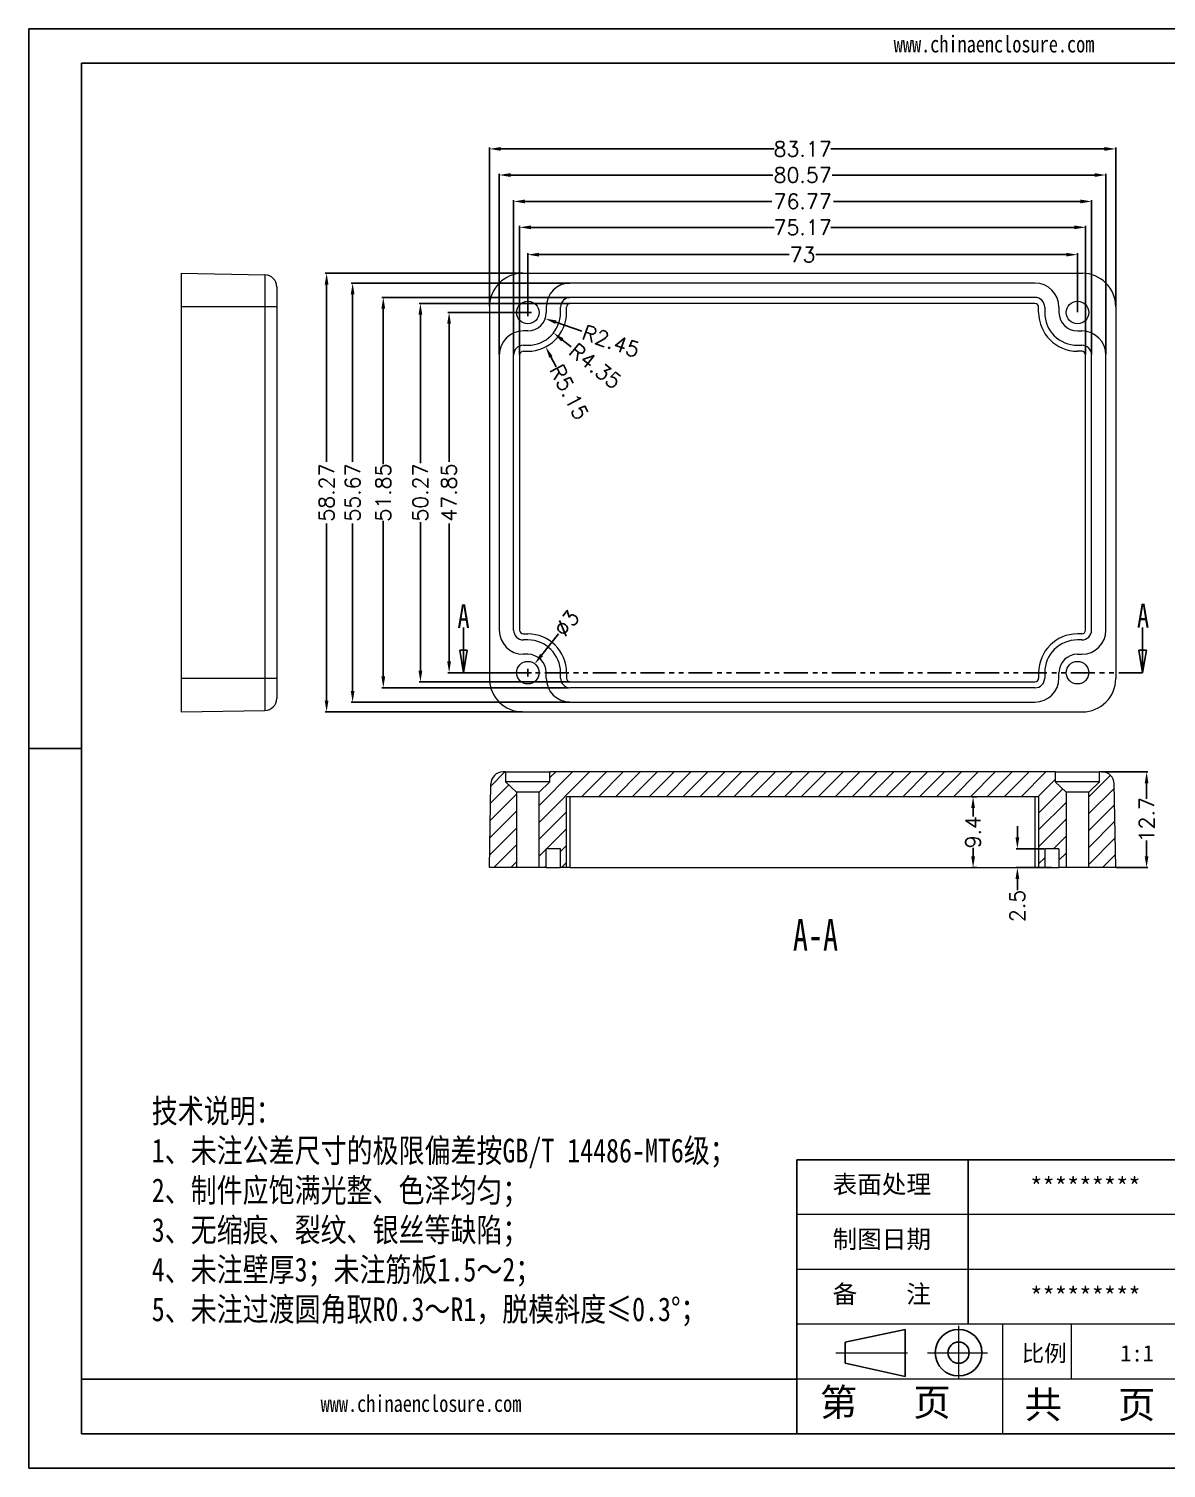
# Model space of a CAD drawing. Header units: inches. Extents: x 2651 to 3284, y 889 to 1119.
# Drawn here: x 2651.5 to 2802.5, y 889.4 to 1080.7 of the extents above; entities that cross this region are included whole.
import ezdxf

# ---------------------------------------------------------------- set-up
doc = ezdxf.new("R2010")
doc.units = ezdxf.units.IN
doc.header["$LTSCALE"] = 0.5
doc.linetypes.add('CENTER2', pattern=[28.575, 19.05, -3.175, 3.175, -3.175])
doc.linetypes.add('PHANTOM', pattern=[12.7, 6.35, -1.27, 1.27, -1.27, 1.27, -1.27])
doc.layers.add('文字', color=81, linetype='Continuous')
for name, color, linetype, lineweight in [('粗实线', 7, 'Continuous', 30), ('细实线', 3, 'Continuous', 9), ('细点划线', 2, 'CENTER2', 9)]:
    doc.layers.add(name, color=color, linetype=linetype, lineweight=lineweight)
doc.styles.add('SLDTEXTSTYLE0', font='TXT', dxfattribs={"width": 0.75})
doc.styles.add('SLDTEXTSTYLE3', font='TXT', dxfattribs={"width": 0.7})
doc.styles.get("Standard").update_dxf_attribs({"font": 'txt', "bigfont": 'gbcbig.shx'})
doc.styles.add('宋体', font='', dxfattribs={"width": 0.8, "height": 3.5})
doc.styles.get('宋体').set_extended_font_data('SimSun')
doc.dimstyles.new('2', dxfattribs={"dimtxt": 2, "dimasz": 1.5, "dimexe": 0.18, "dimexo": 0.0625, "dimgap": 0.1, "dimtad": 0, "dimzin": 12, "dimdsep": 46, "dimtxsty": 'Standard', "dimcen": 0.5, "dimclrd": 3, "dimclre": 3, "dimadec": 0, "dimazin": 0, "dimtfac": 1, "dimtofl": 0, "dimtmove": 0, "dimatfit": 3, "dimfxl": 1, "dimtolj": 1, "dimtzin": 0, "dimarcsym": 0})
pattern_1 = [(45, (-317.3728, -328.1857), (-1.122532, 1.122532), [])]

# ---------------------------------------------------------------- blocks, each defined once
blk = doc.blocks.new('_CLOSED')
at = {"color": 0, "linetype": 'ByBlock', "lineweight": -2}
for p, q in [((-1, 0.166667), (0, 0)), ((-1, 0.166667), (-1, -0.166667)), ((0, 0), (-1, -0.166667)), ((0, 0), (-1, 0))]:
    blk.add_line(p, q, dxfattribs=at)
blk = doc.blocks.new('*D184')
at = {"color": 3, "lineweight": -2}
for p, q in [((2717.75, 1043.05), (2717.75, 1050.85)), ((2719.25, 1050.67), (2752.48, 1050.67)), ((2789.25, 1050.67), (2756.01, 1050.67)), ((2790.75, 1043.05), (2790.75, 1050.85))]:
    blk.add_line(p, q, dxfattribs=at)
at = {"color": 3}
for points in [[(2719.25, 1050.92), (2719.25, 1050.42), (2717.75, 1050.67)], [(2789.25, 1050.92), (2789.25, 1050.42), (2790.75, 1050.67)]]:
    blk.add_solid(points, dxfattribs=at)
at = {"layer": 'Defpoints', "color": 0}
for p in [(2717.75, 1050.67), (2717.75, 1042.98), (2790.75, 1042.98)]:
    blk.add_point(p, dxfattribs=at)
at = {"color": 0, "insert": (2754.25, 1050.67), "char_height": 2, "attachment_point": 5}
blk.add_mtext('\\A1;73', dxfattribs=at)
blk = doc.blocks.new('*D185')
at = {"color": 3, "lineweight": -2}
for p, q in [((2716.66, 1037.4), (2716.66, 1054.48)), ((2718.16, 1054.3), (2750.48, 1054.3)), ((2790.33, 1054.3), (2758.01, 1054.3)), ((2791.83, 1037.4), (2791.83, 1054.48))]:
    blk.add_line(p, q, dxfattribs=at)
at = {"color": 3}
for points in [[(2718.16, 1054.55), (2718.16, 1054.05), (2716.66, 1054.3)], [(2790.33, 1054.55), (2790.33, 1054.05), (2791.83, 1054.3)]]:
    blk.add_solid(points, dxfattribs=at)
at = {"layer": 'Defpoints', "color": 0}
for p in [(2791.83, 1054.3), (2716.66, 1037.33), (2791.83, 1037.33)]:
    blk.add_point(p, dxfattribs=at)
at = {"color": 0, "insert": (2754.25, 1054.3), "char_height": 2, "attachment_point": 5}
blk.add_mtext('\\A1;75.17', dxfattribs=at)
blk = doc.blocks.new('*D186')
at = {"color": 3, "lineweight": -2}
for p, q in [((2715.86, 1037.4), (2715.86, 1057.92)), ((2717.36, 1057.74), (2750.15, 1057.74)), ((2791.13, 1057.74), (2758.35, 1057.74)), ((2792.63, 1037.4), (2792.63, 1057.92))]:
    blk.add_line(p, q, dxfattribs=at)
at = {"color": 3}
for points in [[(2717.36, 1057.99), (2717.36, 1057.49), (2715.86, 1057.74)], [(2791.13, 1057.99), (2791.13, 1057.49), (2792.63, 1057.74)]]:
    blk.add_solid(points, dxfattribs=at)
at = {"layer": 'Defpoints', "color": 0}
for p in [(2715.86, 1057.74), (2715.86, 1037.33), (2792.63, 1037.33)]:
    blk.add_point(p, dxfattribs=at)
at = {"color": 0, "insert": (2754.25, 1057.74), "char_height": 2, "attachment_point": 5}
blk.add_mtext('\\A1;76.77', dxfattribs=at)
blk = doc.blocks.new('*D187')
at = {"color": 3, "lineweight": -2}
for p, q in [((2713.96, 1037.4), (2713.96, 1061.43)), ((2794.53, 1037.4), (2794.53, 1061.43)), ((2715.46, 1061.25), (2750.31, 1061.25)), ((2793.03, 1061.25), (2758.18, 1061.25))]:
    blk.add_line(p, q, dxfattribs=at)
at = {"color": 3}
for points in [[(2715.46, 1061.5), (2715.46, 1061), (2713.96, 1061.25)], [(2793.03, 1061.5), (2793.03, 1061), (2794.53, 1061.25)]]:
    blk.add_solid(points, dxfattribs=at)
at = {"layer": 'Defpoints', "color": 0}
for p in [(2713.96, 1061.25), (2713.96, 1037.33), (2794.53, 1037.33)]:
    blk.add_point(p, dxfattribs=at)
at = {"color": 0, "insert": (2754.25, 1061.25), "char_height": 2, "attachment_point": 5}
blk.add_mtext('\\A1;80.57', dxfattribs=at)
blk = doc.blocks.new('*D188')
at = {"color": 3, "lineweight": -2}
for p, q in [((2712.66, 1043.82), (2712.66, 1064.9)), ((2714.16, 1064.72), (2750.48, 1064.72)), ((2794.33, 1064.72), (2758.01, 1064.72)), ((2795.83, 1043.82), (2795.83, 1064.9))]:
    blk.add_line(p, q, dxfattribs=at)
at = {"color": 3}
for points in [[(2714.16, 1064.97), (2714.16, 1064.47), (2712.66, 1064.72)], [(2794.33, 1064.97), (2794.33, 1064.47), (2795.83, 1064.72)]]:
    blk.add_solid(points, dxfattribs=at)
at = {"layer": 'Defpoints', "color": 0}
for p in [(2712.66, 1064.72), (2712.66, 1043.76), (2795.83, 1043.76)]:
    blk.add_point(p, dxfattribs=at)
at = {"color": 0, "insert": (2754.25, 1064.72), "char_height": 2, "attachment_point": 5}
blk.add_mtext('\\A1;83.17', dxfattribs=at)
blk = doc.blocks.new('*D189')
at = {"color": 3, "lineweight": -2}
for p, q in [((2717.68, 1042.98), (2707.12, 1042.98)), ((2707.3, 1041.48), (2707.3, 1023.16)), ((2707.3, 996.63), (2707.3, 1014.96)), ((2717.68, 995.13), (2707.12, 995.13))]:
    blk.add_line(p, q, dxfattribs=at)
at = {"color": 3}
for points in [[(2707.05, 1041.48), (2707.55, 1041.48), (2707.3, 1042.98)], [(2707.05, 996.63), (2707.55, 996.63), (2707.3, 995.13)]]:
    blk.add_solid(points, dxfattribs=at)
at = {"layer": 'Defpoints', "color": 0}
for p in [(2707.3, 1042.98), (2717.75, 1042.98), (2717.75, 995.13)]:
    blk.add_point(p, dxfattribs=at)
at = {"color": 0, "insert": (2707.3, 1019.06), "char_height": 2, "attachment_point": 5, "rotation": 90}
blk.add_mtext('\\A1;47.85', dxfattribs=at)
blk = doc.blocks.new('*D190')
at = {"color": 3, "lineweight": -2}
for p, q in [((2723.33, 1044.19), (2703.31, 1044.19)), ((2703.49, 1042.69), (2703.49, 1022.99)), ((2703.49, 995.42), (2703.49, 1015.12)), ((2723.33, 993.92), (2703.31, 993.92))]:
    blk.add_line(p, q, dxfattribs=at)
at = {"color": 3}
for points in [[(2703.24, 1042.69), (2703.74, 1042.69), (2703.49, 1044.19)], [(2703.24, 995.42), (2703.74, 995.42), (2703.49, 993.92)]]:
    blk.add_solid(points, dxfattribs=at)
at = {"layer": 'Defpoints', "color": 0}
for p in [(2703.49, 1044.19), (2723.4, 1044.19), (2723.4, 993.92)]:
    blk.add_point(p, dxfattribs=at)
at = {"color": 0, "insert": (2703.49, 1019.06), "char_height": 2, "attachment_point": 5, "rotation": 90}
blk.add_mtext('\\A1;50.27', dxfattribs=at)
blk = doc.blocks.new('*D191')
at = {"color": 3, "lineweight": -2}
for p, q in [((2723.33, 1044.99), (2698.38, 1044.99)), ((2698.56, 1043.49), (2698.56, 1022.83)), ((2698.56, 994.64), (2698.56, 1015.3)), ((2723.15, 993.14), (2698.38, 993.14))]:
    blk.add_line(p, q, dxfattribs=at)
at = {"color": 3}
for points in [[(2698.31, 1043.49), (2698.81, 1043.49), (2698.56, 1044.99)], [(2698.31, 994.64), (2698.81, 994.64), (2698.56, 993.14)]]:
    blk.add_solid(points, dxfattribs=at)
at = {"layer": 'Defpoints', "color": 0}
for p in [(2698.56, 1044.99), (2723.4, 1044.99), (2723.21, 993.14)]:
    blk.add_point(p, dxfattribs=at)
at = {"color": 0, "insert": (2698.56, 1019.06), "char_height": 2, "attachment_point": 5, "rotation": 90}
blk.add_mtext('\\A1;51.85', dxfattribs=at)
blk = doc.blocks.new('*D192')
at = {"color": 3, "lineweight": -2}
for p, q in [((2723.33, 1046.89), (2694.31, 1046.89)), ((2694.49, 1045.39), (2694.49, 1023.16)), ((2694.49, 992.72), (2694.49, 1014.96)), ((2723.33, 991.22), (2694.31, 991.22))]:
    blk.add_line(p, q, dxfattribs=at)
at = {"color": 3}
for points in [[(2694.24, 1045.39), (2694.74, 1045.39), (2694.49, 1046.89)], [(2694.24, 992.72), (2694.74, 992.72), (2694.49, 991.22)]]:
    blk.add_solid(points, dxfattribs=at)
at = {"layer": 'Defpoints', "color": 0}
for p in [(2723.4, 1046.89), (2694.49, 991.22), (2723.4, 991.22)]:
    blk.add_point(p, dxfattribs=at)
at = {"color": 0, "insert": (2694.49, 1019.06), "char_height": 2, "attachment_point": 5, "rotation": 90}
blk.add_mtext('\\A1;55.67', dxfattribs=at)
blk = doc.blocks.new('*D193')
at = {"color": 3, "lineweight": -2}
for p, q in [((2717.03, 1048.19), (2690.85, 1048.19)), ((2691.03, 1046.69), (2691.03, 1023.16)), ((2691.03, 991.42), (2691.03, 1014.96)), ((2717.03, 989.92), (2690.85, 989.92))]:
    blk.add_line(p, q, dxfattribs=at)
at = {"color": 3}
for points in [[(2690.78, 1046.69), (2691.28, 1046.69), (2691.03, 1048.19)], [(2690.78, 991.42), (2691.28, 991.42), (2691.03, 989.92)]]:
    blk.add_solid(points, dxfattribs=at)
at = {"layer": 'Defpoints', "color": 0}
for p in [(2691.03, 1048.19), (2717.1, 1048.19), (2717.1, 989.92)]:
    blk.add_point(p, dxfattribs=at)
at = {"color": 0, "insert": (2691.03, 1019.06), "char_height": 2, "attachment_point": 5, "rotation": 90}
blk.add_mtext('\\A1;58.27', dxfattribs=at)
blk = doc.blocks.new('*D194')
at = {"color": 3, "lineweight": -2}
for p, q in [((2717.25, 1042.98), (2718.25, 1042.98)), ((2717.75, 1042.48), (2717.75, 1043.48)), ((2721.51, 1035.76), (2720.82, 1037.09))]:
    blk.add_line(p, q, dxfattribs=at)
at = {"color": 3}
blk.add_solid([(2721.04, 1037.2), (2720.6, 1036.97), (2720.13, 1038.42)], dxfattribs=at)
at = {"layer": 'Defpoints', "color": 0}
for p in [(2717.75, 1042.98), (2720.13, 1038.42)]:
    blk.add_point(p, dxfattribs=at)
at = {"color": 0, "insert": (2723.25, 1032.41), "char_height": 2, "attachment_point": 5, "rotation": 297.5239}
blk.add_mtext('\\A1;R5.15', dxfattribs=at)
blk = doc.blocks.new('*D195')
at = {"color": 3, "lineweight": -2}
for p, q in [((2717.25, 1042.98), (2718.25, 1042.98)), ((2717.75, 1042.48), (2717.75, 1043.48)), ((2723.51, 1038.42), (2722.33, 1039.35))]:
    blk.add_line(p, q, dxfattribs=at)
at = {"color": 3}
blk.add_solid([(2722.49, 1039.55), (2722.18, 1039.16), (2721.16, 1040.28)], dxfattribs=at)
at = {"layer": 'Defpoints', "color": 0}
for p in [(2717.75, 1042.98), (2721.16, 1040.28)]:
    blk.add_point(p, dxfattribs=at)
at = {"color": 0, "insert": (2726.72, 1035.88), "char_height": 2, "attachment_point": 5, "rotation": 321.633}
blk.add_mtext('\\A1;R4.35', dxfattribs=at)
blk = doc.blocks.new('*D196')
at = {"color": 3, "lineweight": -2}
for p, q in [((2717.25, 1042.98), (2718.25, 1042.98)), ((2717.75, 1042.48), (2717.75, 1043.48)), ((2724.94, 1040.51), (2721.48, 1041.7))]:
    blk.add_line(p, q, dxfattribs=at)
at = {"color": 3}
blk.add_solid([(2721.56, 1041.93), (2721.4, 1041.46), (2720.06, 1042.18)], dxfattribs=at)
at = {"layer": 'Defpoints', "color": 0}
for p in [(2717.75, 1042.98), (2720.06, 1042.18)]:
    blk.add_point(p, dxfattribs=at)
at = {"color": 0, "insert": (2728.81, 1039.17), "char_height": 2, "attachment_point": 5, "rotation": 340.9985}
blk.add_mtext('\\A1;R2.45', dxfattribs=at)
blk = doc.blocks.new('*D197')
at = {"color": 3, "lineweight": -2}
for p, q in [((2721.83, 1000.31), (2719.6, 997.49)), ((2717.25, 995.13), (2718.25, 995.13)), ((2717.75, 994.63), (2717.75, 995.63))]:
    blk.add_line(p, q, dxfattribs=at)
at = {"color": 3}
blk.add_solid([(2719.41, 997.64), (2719.8, 997.33), (2718.67, 996.31)], dxfattribs=at)
at = {"layer": 'Defpoints', "color": 0}
for p in [(2718.67, 996.31), (2716.82, 993.95)]:
    blk.add_point(p, dxfattribs=at)
at = {"color": 0, "insert": (2722.92, 1001.7), "char_height": 2, "attachment_point": 5, "rotation": 51.7778}
blk.add_mtext('\\A1;∅3', dxfattribs=at)
blk = doc.blocks.new('*D202')
at = {"color": 3, "lineweight": -2}
for p, q in [((2793.93, 981.94), (2800.11, 981.94)), ((2799.93, 980.44), (2799.93, 978.36)), ((2799.93, 970.74), (2799.93, 972.83)), ((2795.89, 969.24), (2800.11, 969.24))]:
    blk.add_line(p, q, dxfattribs=at)
at = {"color": 3}
for points in [[(2799.68, 980.44), (2800.18, 980.44), (2799.93, 981.94)], [(2799.68, 970.74), (2800.18, 970.74), (2799.93, 969.24)]]:
    blk.add_solid(points, dxfattribs=at)
at = {"layer": 'Defpoints', "color": 0}
for p in [(2793.87, 981.94), (2799.93, 981.94), (2795.83, 969.24)]:
    blk.add_point(p, dxfattribs=at)
at = {"color": 0, "insert": (2799.93, 975.59), "char_height": 2, "attachment_point": 5, "rotation": 90}
blk.add_mtext('\\A1;12.7', dxfattribs=at)
blk = doc.blocks.new('*D203')
at = {"color": 3, "lineweight": -2}
for p, q in [((2777.4, 978.64), (2776.71, 978.64)), ((2776.89, 977.14), (2776.89, 976.04)), ((2776.89, 970.74), (2776.89, 971.84)), ((2777.4, 969.24), (2776.71, 969.24))]:
    blk.add_line(p, q, dxfattribs=at)
at = {"color": 3}
for points in [[(2776.64, 977.14), (2777.14, 977.14), (2776.89, 978.64)], [(2776.64, 970.74), (2777.14, 970.74), (2776.89, 969.24)]]:
    blk.add_solid(points, dxfattribs=at)
at = {"layer": 'Defpoints', "color": 0}
for p in [(2777.47, 978.64), (2776.89, 969.24), (2777.47, 969.24)]:
    blk.add_point(p, dxfattribs=at)
at = {"color": 0, "insert": (2776.89, 973.94), "char_height": 2, "attachment_point": 5, "rotation": 90}
blk.add_mtext('\\A1;9.4', dxfattribs=at)
blk = doc.blocks.new('*D204')
at = {"color": 3, "lineweight": -2}
for p, q in [((2782.77, 973.24), (2782.77, 974.74)), ((2786.33, 971.74), (2782.59, 971.74)), ((2787.28, 969.24), (2782.59, 969.24)), ((2782.77, 967.74), (2782.77, 966.24))]:
    blk.add_line(p, q, dxfattribs=at)
at = {"color": 3}
for points in [[(2782.52, 973.24), (2783.02, 973.24), (2782.77, 971.74)], [(2782.52, 967.74), (2783.02, 967.74), (2782.77, 969.24)]]:
    blk.add_solid(points, dxfattribs=at)
at = {"layer": 'Defpoints', "color": 0}
for p in [(2786.4, 971.74), (2782.77, 969.24), (2787.35, 969.24)]:
    blk.add_point(p, dxfattribs=at)
at = {"color": 0, "insert": (2782.77, 964.14), "char_height": 2, "attachment_point": 5, "rotation": 90}
blk.add_mtext('\\A1;2.5', dxfattribs=at)

msp = doc.modelspace()

# ---------------------------------------------------------------- hatches: boundary and pattern name
at = {"linetype": 'Continuous', "lineweight": 0}
h = msp.add_hatch(dxfattribs=at)
h.set_pattern_fill('ANSI31', color=4, scale=0.5, style=0)
h.set_pattern_definition(pattern_1)
edge = h.paths.add_edge_path(flags=0)
edge.add_line((2712.663, 969.242), (2716.247, 969.242))
edge.add_line((2716.247, 969.242), (2716.247, 979.242))
edge.add_line((2716.247, 979.242), (2714.797, 980.642))
edge.add_line((2714.797, 980.642), (2714.797, 981.942))
edge.add_line((2714.797, 981.942), (2714.457, 981.942))
edge.add_arc((2714.457, 980.342), 1.6, 90, 179)
edge.add_line((2712.857, 980.37), (2712.663, 969.242))
h = msp.add_hatch(dxfattribs=at)
h.set_pattern_fill('ANSI31', color=4, scale=0.5, style=0)
h.set_pattern_definition(pattern_1)
h.paths.add_polyline_path([(2722.897, 978.642), (2785.597, 978.642), (2785.597, 969.242), (2786.397, 969.242), (2786.397, 971.742), (2788.297, 971.742), (2788.297, 969.242), (2789.247, 969.242), (2789.247, 979.242), (2787.797, 980.642), (2787.797, 981.942), (2720.697, 981.942), (2720.697, 980.642), (2719.247, 979.242), (2719.247, 969.242), (2720.197, 969.242), (2720.197, 971.742), (2722.097, 971.742), (2722.097, 969.242), (2722.897, 969.242)], flags=0)
h = msp.add_hatch(dxfattribs=at)
h.set_pattern_fill('ANSI31', color=4, scale=0.5, style=0)
h.set_pattern_definition(pattern_1)
edge = h.paths.add_edge_path(flags=0)
edge.add_line((2792.247, 969.242), (2795.83, 969.242))
edge.add_line((2795.83, 969.242), (2795.636, 980.37))
edge.add_arc((2794.036, 980.342), 1.6, 1, 90)
edge.add_line((2794.036, 981.942), (2793.697, 981.942))
edge.add_line((2793.697, 981.942), (2793.697, 980.642))
edge.add_line((2793.697, 980.642), (2792.247, 979.242))
edge.add_line((2792.247, 979.242), (2792.247, 969.242))

# ---------------------------------------------------------------- linework, layer by layer
for p, q in [((2651.483, 1080.68), (2921.955, 1080.68)), ((2651.483, 1080.68), (2651.483, 889.437)), ((2658.482, 1076.126), (2917.401, 1076.126)), ((2658.482, 1076.126), (2658.482, 893.991)), ((2658.482, 985.058), (2651.483, 985.058)), ((2651.483, 977.975), (2651.483, 889.437)), ((2753.479, 893.991), (2753.479, 930.418)), ((2753.479, 930.418), (2917.401, 930.418)), ((2776.246, 908.561), (2776.246, 930.418)), ((2753.479, 901.276), (2658.482, 901.276)), ((2658.482, 893.991), (2917.401, 893.991)), ((2651.483, 889.437), (2921.955, 889.437)), ((2651.483, 889.437), (2776.701, 889.437))]:
    msp.add_line(p, q)
at = {"color": 7, "linetype": 'Continuous', "lineweight": 15}
for p, q in [((2671.716, 1048.191), (2671.716, 1043.758)), ((2671.716, 1048.191), (2682.844, 1047.997)), ((2717.097, 1048.191), (2791.397, 1048.191)), ((2682.844, 1047.997), (2682.844, 1043.758)), ((2785.097, 1046.891), (2723.397, 1046.891)), ((2785.097, 1044.991), (2723.397, 1044.991)), ((2785.097, 1044.191), (2723.397, 1044.191)), ((2671.716, 1043.758), (2671.716, 994.358)), ((2682.844, 1043.758), (2671.716, 1043.758)), ((2682.844, 1043.758), (2682.844, 994.358)), ((2684.416, 1043.758), (2682.844, 1043.758)), ((2684.416, 1043.758), (2684.416, 994.358)), ((2712.663, 1043.758), (2712.663, 994.358)), ((2720.197, 1043.691), (2720.197, 1042.983)), ((2722.097, 1042.983), (2722.097, 1043.691)), ((2722.897, 1042.983), (2722.897, 1043.691)), ((2785.597, 1042.983), (2785.597, 1043.691)), ((2786.397, 1043.691), (2786.397, 1042.983)), ((2788.297, 1043.691), (2788.297, 1042.983)), ((2795.83, 1043.758), (2795.83, 994.358)), ((2717.747, 1040.533), (2717.163, 1040.533)), ((2790.747, 1040.533), (2791.33, 1040.533)), ((2717.163, 1038.633), (2717.747, 1038.633)), ((2790.747, 1038.633), (2791.33, 1038.633)), ((2713.963, 1037.333), (2713.963, 1000.783)), ((2715.863, 1000.783), (2715.863, 1037.333)), ((2716.663, 1037.333), (2716.663, 1000.783)), ((2717.163, 1037.833), (2717.747, 1037.833)), ((2791.33, 1037.833), (2790.747, 1037.833)), ((2791.83, 1000.783), (2791.83, 1037.333)), ((2792.63, 1000.783), (2792.63, 1037.333)), ((2794.53, 1000.783), (2794.53, 1037.333)), ((2717.163, 1000.283), (2717.747, 1000.283)), ((2791.33, 1000.283), (2790.747, 1000.283)), ((2717.747, 999.483), (2717.163, 999.483)), ((2791.33, 999.483), (2790.747, 999.483)), ((2717.747, 997.583), (2717.163, 997.583)), ((2790.747, 997.583), (2791.33, 997.583)), ((2720.197, 994.424), (2720.197, 995.133)), ((2722.097, 994.424), (2722.097, 995.133)), ((2722.897, 995.133), (2722.897, 994.424)), ((2785.597, 995.133), (2785.597, 994.424)), ((2786.397, 995.133), (2786.397, 994.424)), ((2788.297, 994.424), (2788.297, 995.133)), ((2682.844, 994.358), (2671.716, 994.358)), ((2671.716, 994.358), (2671.716, 989.924)), ((2682.844, 994.358), (2682.844, 990.118)), ((2684.416, 994.358), (2682.844, 994.358)), ((2723.397, 993.924), (2785.097, 993.924)), ((2785.097, 993.124), (2723.397, 993.124)), ((2723.397, 991.224), (2785.097, 991.224)), ((2671.716, 989.924), (2682.844, 990.118)), ((2717.097, 989.924), (2791.397, 989.924)), ((2714.797, 981.942), (2714.457, 981.942)), ((2714.797, 981.942), (2714.797, 980.642)), ((2714.797, 981.942), (2720.697, 981.942)), ((2720.697, 980.642), (2720.697, 981.942)), ((2787.797, 981.942), (2720.697, 981.942)), ((2787.797, 981.942), (2787.797, 980.642)), ((2787.797, 981.942), (2793.697, 981.942)), ((2793.697, 980.642), (2793.697, 981.942)), ((2794.036, 981.942), (2793.697, 981.942)), ((2712.663, 969.242), (2712.857, 980.37)), ((2714.797, 980.642), (2716.247, 979.242)), ((2720.697, 980.642), (2714.797, 980.642)), ((2716.247, 979.242), (2716.247, 969.242)), ((2719.247, 979.242), (2716.247, 979.242)), ((2719.247, 979.242), (2720.697, 980.642)), ((2719.247, 969.242), (2719.247, 979.242)), ((2787.797, 980.642), (2789.247, 979.242)), ((2793.697, 980.642), (2787.797, 980.642)), ((2789.247, 979.242), (2789.247, 969.242)), ((2792.247, 979.242), (2789.247, 979.242)), ((2792.247, 979.242), (2793.697, 980.642)), ((2792.247, 969.242), (2792.247, 979.242)), ((2795.83, 969.242), (2795.636, 980.37)), ((2722.897, 969.242), (2722.897, 978.642)), ((2785.597, 978.642), (2722.897, 978.642)), ((2723.397, 969.242), (2723.397, 978.642)), ((2785.097, 978.642), (2785.097, 969.242)), ((2785.597, 978.642), (2785.597, 969.242)), ((2722.097, 971.742), (2720.197, 971.742)), ((2720.197, 969.242), (2720.197, 971.742)), ((2722.097, 969.242), (2722.097, 971.742)), ((2788.297, 971.742), (2786.397, 971.742)), ((2786.397, 971.742), (2786.397, 969.242)), ((2788.297, 971.742), (2788.297, 969.242)), ((2716.247, 969.242), (2712.663, 969.242)), ((2719.247, 969.242), (2716.247, 969.242)), ((2720.197, 969.242), (2719.247, 969.242)), ((2720.197, 969.242), (2722.097, 969.242)), ((2722.897, 969.242), (2722.097, 969.242)), ((2723.397, 969.242), (2722.897, 969.242)), ((2723.397, 969.242), (2785.097, 969.242)), ((2785.597, 969.242), (2785.097, 969.242)), ((2786.397, 969.242), (2785.597, 969.242)), ((2786.397, 969.242), (2788.297, 969.242)), ((2789.247, 969.242), (2788.297, 969.242)), ((2792.247, 969.242), (2789.247, 969.242)), ((2795.83, 969.242), (2792.247, 969.242))]:
    msp.add_line(p, q, dxfattribs=at)
at = {"color": 7, "linetype": 'Continuous', "lineweight": 30}
for p, q in [((2709.213, 1001.133), (2709.213, 995.133)), ((2799.4, 1001.133), (2799.4, 995.133))]:
    msp.add_line(p, q, dxfattribs=at)
at = {"color": 1, "linetype": 'PHANTOM', "lineweight": 30}
msp.add_line((2799.4, 995.133), (2709.213, 995.133), dxfattribs=at)
at = {"color": 7, "linetype": 'Continuous', "lineweight": 15}
for centre in [(2717.747, 1042.983), (2790.747, 1042.983), (2717.747, 995.133), (2790.747, 995.133)]:
    msp.add_circle(centre, 1.5, dxfattribs=at)
for centre, radius, start, end in [((2717.097, 1043.758), 4.433, 90, 180), ((2791.397, 1043.758), 4.433, 0, 90), ((2682.816, 1046.397), 1.6, 0, 89), ((2723.397, 1043.691), 3.2, 90, 180), ((2785.097, 1043.691), 3.2, 0, 90), ((2723.397, 1043.691), 1.3, 90, 180), ((2723.397, 1043.691), 0.5, 90, 180), ((2785.097, 1043.691), 1.3, 0, 90), ((2785.097, 1043.691), 0.5, 0, 90), ((2717.747, 1042.983), 2.45, 270, 0), ((2717.747, 1042.983), 4.35, 270, 0), ((2717.747, 1042.983), 5.15, 270, 0), ((2790.747, 1042.983), 5.15, 180, 270), ((2790.747, 1042.983), 4.35, 180, 270), ((2790.747, 1042.983), 2.45, 180, 270), ((2717.163, 1037.333), 3.2, 90, 180), ((2791.33, 1037.333), 3.2, 360, 90), ((2717.163, 1037.333), 1.3, 90, 179.99999), ((2791.33, 1037.333), 1.3, 0.00001, 90), ((2717.163, 1037.333), 0.5, 90, 180), ((2791.33, 1037.333), 0.5, 0, 90), ((2717.163, 1000.783), 3.2, 180, 270), ((2717.163, 1000.783), 1.3, 180, 270), ((2717.163, 1000.783), 0.5, 180.00001, 270), ((2717.747, 995.133), 5.15, 0, 90), ((2790.747, 995.133), 5.15, 90, 180), ((2791.33, 1000.783), 3.2, 270, 0), ((2791.33, 1000.783), 1.3, 270, 360), ((2791.33, 1000.783), 0.5, 270, 359.99999), ((2717.747, 995.133), 4.35, 0, 90), ((2790.747, 995.133), 4.35, 90, 180), ((2717.747, 995.133), 2.45, 0, 90), ((2790.747, 995.133), 2.45, 90, 180), ((2717.097, 994.358), 4.433, 180, 270), ((2723.397, 994.424), 3.2, 180, 270), ((2723.397, 994.424), 1.3, 180, 270), ((2723.397, 994.424), 0.5, 180, 270), ((2785.097, 994.424), 3.2, 270, 0), ((2785.097, 994.424), 1.3, 270, 0), ((2785.097, 994.424), 0.5, 270, 0), ((2791.397, 994.358), 4.433, 270, 0), ((2682.816, 991.718), 1.6, 271, 360), ((2714.457, 980.342), 1.6, 90, 179), ((2794.036, 980.342), 1.6, 1, 90)]:
    msp.add_arc(centre, radius, start, end, dxfattribs=at)
for points in [[(2684.416, 1046.397), (2684.416, 1046.396), (2684.416, 1046.394), (2684.416, 1046.378), (2684.416, 1046.353), (2684.416, 1046.316), (2684.416, 1046.27), (2684.416, 1046.171), (2684.416, 1045.98), (2684.416, 1045.637), (2684.416, 1045.218), (2684.416, 1044.797), (2684.416, 1044.416), (2684.416, 1044.089), (2684.416, 1043.869), (2684.416, 1043.758)], [(2684.416, 994.358), (2684.416, 994.302), (2684.416, 994.191), (2684.416, 994.026), (2684.416, 993.863), (2684.416, 993.702), (2684.416, 993.542), (2684.416, 993.269), (2684.416, 992.898), (2684.416, 992.479), (2684.416, 992.135), (2684.416, 991.918), (2684.416, 991.794), (2684.416, 991.73), (2684.416, 991.722), (2684.416, 991.718)]]:
    msp.add_open_spline(points, degree=3, knots=[0, 0, 0, 0, 0.0402818, 0.0802518, 0.1200685, 0.1598922, 0.1998832, 0.2401999, 0.3700642, 0.5000579, 0.6299223, 0.759916, 0.8401299, 0.9197302, 1, 1, 1, 1], dxfattribs=at)
at = {"layer": '粗实线', "color": 7}
for p, q in [((2767.878, 907.88), (2759.917, 906.193)), ((2767.878, 907.88), (2767.878, 901.641)), ((2759.917, 906.193), (2759.917, 903.377)), ((2759.917, 903.377), (2767.878, 901.641))]:
    msp.add_line(p, q, dxfattribs=at)
for radius in [3.095, 1.408]:
    msp.add_circle((2774.963, 904.785), radius, dxfattribs=at)
at = {"layer": '细实线', "color": 7}
for p, q in [((2808.12, 923.132), (2753.479, 923.132)), ((2808.12, 915.847), (2753.479, 915.847)), ((2917.401, 908.561), (2753.479, 908.561)), ((2780.799, 908.561), (2780.799, 893.991)), ((2789.906, 908.561), (2789.906, 901.276)), ((2808.12, 901.276), (2753.479, 901.276))]:
    msp.add_line(p, q, dxfattribs=at)
at = {"layer": '细点划线', "color": 7}
for p, q in [((2774.963, 908.348), (2774.963, 901.276)), ((2758.648, 904.785), (2768.488, 904.785)), ((2770.824, 904.785), (2778.822, 904.785))]:
    msp.add_line(p, q, dxfattribs=at)

# ---------------------------------------------------------------- block references
at = {"color": 7, "linetype": 'Continuous', "lineweight": 30, "xscale": 3, "yscale": 3, "zscale": 0.5, "rotation": 270}
for p in [(2709.213, 995.133), (2799.4, 995.133)]:
    msp.add_blockref('_CLOSED', p, dxfattribs=at)

# ---------------------------------------------------------------- texts
at = {"color": 7, "linetype": 'Continuous', "char_height": 3.175, "attachment_point": 1, "style": 'SLDTEXTSTYLE0'}
for insert in [(2708.41, 1004.234), (2798.652, 1004.291)]:
    msp.add_mtext('A', dxfattribs=dict(at, insert=insert))
at = {"color": 0, "linetype": 'Continuous', "lineweight": 0, "insert": (2755.961, 962.385), "char_height": 4.2, "attachment_point": 2, "style": 'SLDTEXTSTYLE3'}
msp.add_mtext('A-A', dxfattribs=at)
at = {"char_height": 2.39594, "width": 1361.73178, "attachment_point": 1}
for s, insert in [('{\\fSimHei|b0|i0|c134|p49;表面处理}', (2758.23, 928.35)), ('{\\fSimHei|b0|i0|c134|p49;*********}', (2784.472, 928.042)), ('{\\fSimHei|b0|i0|c134|p49;制图日期}', (2758.23, 921.065)), ('{\\fSimHei|b0|i0|c134|p49;备    注}', (2758.23, 913.779)), ('{\\fSimHei|b0|i0|c134|p49;*********}', (2784.472, 913.471))]:
    msp.add_mtext(s, dxfattribs=dict(at, insert=insert))
at = {"layer": '文字', "color": 0, "attachment_point": 1, "style": '宋体'}
for s, insert, char_height, width in [('www.chinaenclosure.com', (2766.346, 1079.762), 2.2261, 39.11052), ('{\\H1.111x;技术说明：\\P1、未注公差尺寸的极限偏差按GB/T 14486-MT6级；\\P2、制件应饱满光整、色泽均匀；\\P3、无缩痕、裂纹、银丝等缺陷；\\P4、未注壁厚3；未注筋板1.5～2；\\P5、未注过渡圆角取R0.3～R1，脱模斜度≤0.3%%D；}', (2667.813, 938.491), 2.84587, 103.65621), ('www.chinaenclosure.com', (2690.241, 899.144), 2.2261, 39.11052)]:
    msp.add_mtext(s, dxfattribs=dict(at, insert=insert, char_height=char_height, width=width))
at = {"layer": '细实线', "color": 7, "attachment_point": 1}
for s, insert, char_height, width in [('{\\fSimSun|b0|i0|c134|p54;比例}', (2783.349, 905.802), 2.18563, 9.59423), ('{\\fSimSun|b0|i0|c134|p54;1:1}', (2796.44, 905.802), 2.18563, 9.59423), ('{\\fSimSun|b0|i0|c134|p54;第   页}', (2756.544, 900.024), 3.64272, 27.32037), ('{\\fSimSun|b0|i0|c134|p54; 共   页}', (2781.245, 899.714), 3.64272, 27.32037)]:
    msp.add_mtext(s, dxfattribs=dict(at, insert=insert, char_height=char_height, width=width))

# ---------------------------------------------------------------- dimensions: what is measured, and where the dimension line sits
for base, p1, p2, picture, middle in [((2712.663, 1064.716), (2795.83, 1043.758), (2712.663, 1043.758), '*D188', (2754.247, 1064.716)), ((2713.963, 1061.253), (2794.53, 1037.333), (2713.963, 1037.333), '*D187', (2754.247, 1061.253)), ((2715.863, 1057.743), (2792.63, 1037.333), (2715.863, 1037.333), '*D186', (2754.247, 1057.743)), ((2791.83, 1054.295), (2716.663, 1037.333), (2791.83, 1037.333), '*D185', (2754.247, 1054.295)), ((2717.747, 1050.668), (2790.747, 1042.983), (2717.747, 1042.983), '*D184', (2754.247, 1050.668))]:
    dim = msp.add_linear_dim(base=base, p1=p1, p2=p2, dimstyle='2')
    dim.commit()
    dim.dimension.update_dxf_attribs({"geometry": picture, "text_midpoint": middle})
for base, p1, p2, picture, middle in [((2691.031, 1048.191), (2717.097, 989.924), (2717.097, 1048.191), '*D193', (2691.031, 1019.058)), ((2694.494, 991.224), (2723.397, 1046.891), (2723.397, 991.224), '*D192', (2694.494, 1019.058)), ((2698.564, 1044.991), (2723.213, 993.137), (2723.397, 1044.991), '*D191', (2698.564, 1019.064)), ((2703.486, 1044.191), (2723.397, 993.924), (2723.397, 1044.191), '*D190', (2703.486, 1019.058)), ((2707.298, 1042.983), (2717.747, 995.133), (2717.747, 1042.983), '*D189', (2707.298, 1019.058)), ((2799.928, 981.942), (2795.83, 969.242), (2793.866, 981.942), '*D202', (2799.928, 975.592)), ((2776.893, 969.242), (2777.467, 978.642), (2777.467, 969.242), '*D203', (2776.893, 973.942)), ((2782.771, 969.242), (2786.397, 971.742), (2787.347, 969.242), '*D204', (2782.771, 964.142))]:
    dim = msp.add_linear_dim(base=base, p1=p1, p2=p2, angle=90, dimstyle='2')
    dim.commit()
    dim.dimension.update_dxf_attribs({"geometry": picture, "text_midpoint": middle})
for mpoint, picture, middle in [((2720.126, 1038.416), '*D194', (2723.253, 1032.415)), ((2721.157, 1040.283), '*D195', (2726.724, 1035.876))]:
    dim = msp.add_radius_dim(center=(2717.747, 1042.983), mpoint=mpoint, dimstyle='2')
    dim.commit()
    dim.dimension.update_dxf_attribs({"geometry": picture, "text_midpoint": middle})
dim = msp.add_radius_dim(center=(2717.747, 1042.983), mpoint=(2720.063, 1042.185), dimstyle='2')
dim.commit()
dim.dimension.update_dxf_attribs({"geometry": '*D196', "text_midpoint": (2728.812, 1039.172), "dimtype": 164})
dim = msp.add_diameter_dim_2p(p1=(2716.818, 993.954), p2=(2718.675, 996.311), dimstyle='2')
dim.commit()
dim.dimension.update_dxf_attribs({"geometry": '*D197', "text_midpoint": (2722.919, 1001.7), "dimtype": 163})

doc.saveas('drawing.dxf')
